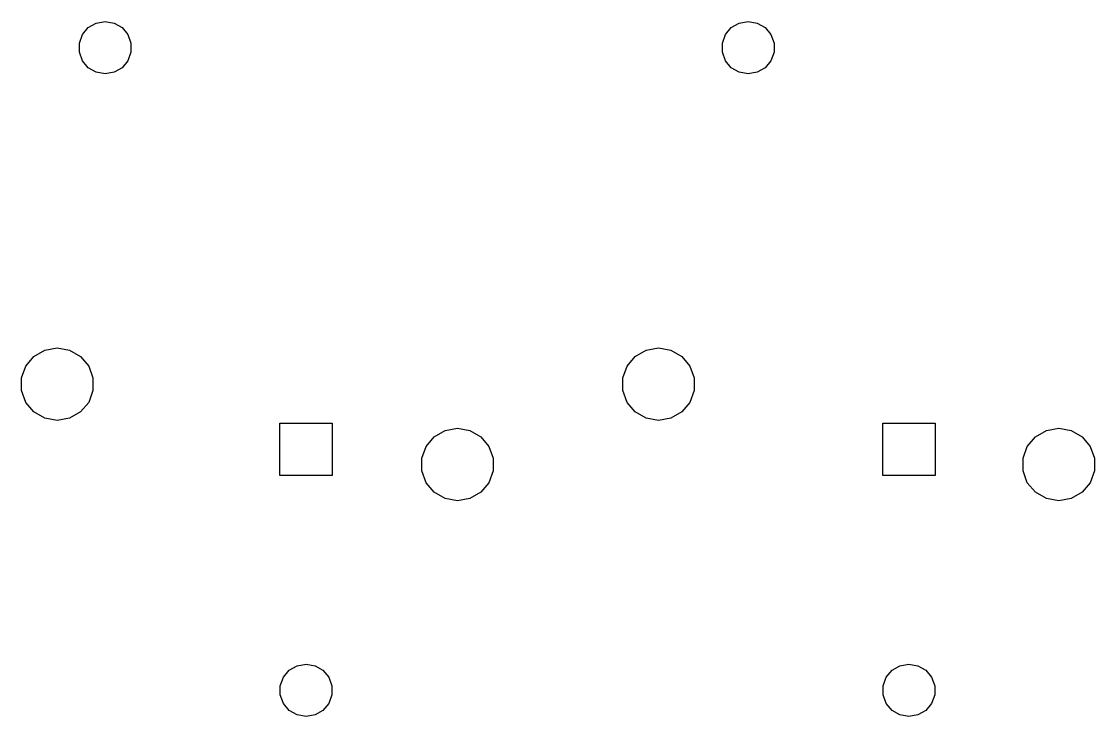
# Model space of a CAD drawing. Extents: x 48 to 327, y -250 to -138.
# Drawn here: x 154.03 to 187.94, y -225.43 to -203.45 of the extents above; entities that cross this region are included whole.
import ezdxf

# ---------------------------------------------------------------- set-up
doc = ezdxf.new("R2010")
doc.units = 0
doc.header["$MEASUREMENT"] = 0
doc.layers.add('BLACK', color=7, linetype='CONTINUOUS')

msp = doc.modelspace()

# ---------------------------------------------------------------- linework, layer by layer
at = {"layer": 'Black'}
for p, q in [((156.397, -203.501), (156.68, -203.451)), ((156.68, -203.451), (156.963, -203.501)), ((176.717, -203.501), (177, -203.451)), ((177, -203.451), (177.283, -203.501)), ((155.962, -203.866), (156.147, -203.645)), ((156.147, -203.645), (156.397, -203.501)), ((156.963, -203.501), (157.213, -203.645)), ((157.213, -203.645), (157.398, -203.866)), ((176.282, -203.866), (176.467, -203.645)), ((176.467, -203.645), (176.717, -203.501)), ((177.283, -203.501), (177.533, -203.645)), ((177.533, -203.645), (177.718, -203.866)), ((155.864, -204.136), (155.962, -203.866)), ((155.864, -204.424), (155.864, -204.136)), ((157.398, -203.866), (157.496, -204.136)), ((157.496, -204.136), (157.496, -204.424)), ((176.184, -204.136), (176.282, -203.866)), ((176.184, -204.424), (176.184, -204.136)), ((177.718, -203.866), (177.816, -204.136)), ((177.816, -204.136), (177.816, -204.424)), ((155.962, -204.694), (155.864, -204.424)), ((157.496, -204.424), (157.398, -204.694)), ((176.282, -204.694), (176.184, -204.424)), ((177.816, -204.424), (177.718, -204.694)), ((156.147, -204.915), (155.962, -204.694)), ((157.398, -204.694), (157.213, -204.915)), ((176.467, -204.915), (176.282, -204.694)), ((177.718, -204.694), (177.533, -204.915)), ((156.397, -205.059), (156.147, -204.915)), ((156.68, -205.109), (156.397, -205.059)), ((156.963, -205.059), (156.68, -205.109)), ((157.213, -204.915), (156.963, -205.059)), ((176.717, -205.059), (176.467, -204.915)), ((177, -205.109), (176.717, -205.059)), ((177.283, -205.059), (177, -205.109)), ((177.533, -204.915), (177.283, -205.059)), ((154.427, -214.041), (154.773, -213.842)), ((154.773, -213.842), (155.165, -213.773)), ((155.165, -213.773), (155.557, -213.842)), ((155.557, -213.842), (155.903, -214.041)), ((173.427, -214.041), (173.773, -213.842)), ((173.773, -213.842), (174.165, -213.773)), ((174.165, -213.773), (174.557, -213.842)), ((174.557, -213.842), (174.903, -214.041)), ((154.171, -214.346), (154.427, -214.041)), ((155.903, -214.041), (156.159, -214.346)), ((173.171, -214.346), (173.427, -214.041)), ((174.903, -214.041), (175.159, -214.346)), ((154.035, -214.721), (154.171, -214.346)), ((156.159, -214.346), (156.295, -214.721)), ((173.035, -214.721), (173.171, -214.346)), ((175.159, -214.346), (175.295, -214.721)), ((154.035, -215.119), (154.035, -214.721)), ((156.295, -214.721), (156.295, -215.119)), ((173.035, -215.119), (173.035, -214.721)), ((175.295, -214.721), (175.295, -215.119)), ((154.171, -215.494), (154.035, -215.119)), ((156.295, -215.119), (156.159, -215.494)), ((173.171, -215.494), (173.035, -215.119)), ((175.295, -215.119), (175.159, -215.494)), ((154.427, -215.799), (154.171, -215.494)), ((156.159, -215.494), (155.903, -215.799)), ((173.427, -215.799), (173.171, -215.494)), ((175.159, -215.494), (174.903, -215.799)), ((154.773, -215.998), (154.427, -215.799)), ((155.165, -216.067), (154.773, -215.998)), ((155.557, -215.998), (155.165, -216.067)), ((155.903, -215.799), (155.557, -215.998)), ((173.773, -215.998), (173.427, -215.799)), ((174.165, -216.067), (173.773, -215.998)), ((174.557, -215.998), (174.165, -216.067)), ((174.903, -215.799), (174.557, -215.998)), ((162.204, -217.805), (162.204, -216.154)), ((162.204, -216.154), (163.856, -216.154)), ((163.856, -216.154), (163.856, -217.805)), ((167.423, -216.382), (167.815, -216.313)), ((167.815, -216.313), (168.207, -216.382)), ((181.254, -217.805), (181.254, -216.154)), ((181.254, -216.154), (182.905, -216.154)), ((182.905, -216.154), (182.905, -217.805)), ((186.423, -216.382), (186.815, -216.313)), ((186.815, -216.313), (187.207, -216.382)), ((166.821, -216.886), (167.077, -216.581)), ((167.077, -216.581), (167.423, -216.382)), ((168.207, -216.382), (168.553, -216.581)), ((168.553, -216.581), (168.809, -216.886)), ((185.821, -216.886), (186.077, -216.581)), ((186.077, -216.581), (186.423, -216.382)), ((187.207, -216.382), (187.553, -216.581)), ((187.553, -216.581), (187.809, -216.886)), ((166.685, -217.261), (166.821, -216.886)), ((168.809, -216.886), (168.945, -217.261)), ((185.685, -217.261), (185.821, -216.886)), ((187.809, -216.886), (187.945, -217.261)), ((166.685, -217.659), (166.685, -217.261)), ((168.945, -217.261), (168.945, -217.659)), ((185.685, -217.659), (185.685, -217.261)), ((187.945, -217.261), (187.945, -217.659)), ((166.821, -218.034), (166.685, -217.659)), ((168.945, -217.659), (168.809, -218.034)), ((185.821, -218.034), (185.685, -217.659)), ((187.945, -217.659), (187.809, -218.034)), ((163.856, -217.805), (162.204, -217.805)), ((167.077, -218.339), (166.821, -218.034)), ((168.809, -218.034), (168.553, -218.339)), ((182.905, -217.805), (181.254, -217.805)), ((186.077, -218.339), (185.821, -218.034)), ((187.809, -218.034), (187.553, -218.339)), ((167.423, -218.538), (167.077, -218.339)), ((168.553, -218.339), (168.207, -218.538)), ((186.423, -218.538), (186.077, -218.339)), ((187.553, -218.339), (187.207, -218.538)), ((167.815, -218.607), (167.423, -218.538)), ((168.207, -218.538), (167.815, -218.607)), ((186.815, -218.607), (186.423, -218.538)), ((187.207, -218.538), (186.815, -218.607)), ((162.747, -223.821), (163.03, -223.771)), ((163.03, -223.771), (163.313, -223.821)), ((181.797, -223.821), (182.08, -223.771)), ((182.08, -223.771), (182.363, -223.821)), ((162.312, -224.186), (162.497, -223.965)), ((162.497, -223.965), (162.747, -223.821)), ((163.313, -223.821), (163.563, -223.965)), ((163.563, -223.965), (163.748, -224.186)), ((181.362, -224.186), (181.547, -223.965)), ((181.547, -223.965), (181.797, -223.821)), ((182.363, -223.821), (182.613, -223.965)), ((182.613, -223.965), (182.798, -224.186)), ((162.214, -224.456), (162.312, -224.186)), ((162.214, -224.744), (162.214, -224.456)), ((163.748, -224.186), (163.846, -224.456)), ((163.846, -224.456), (163.846, -224.744)), ((181.264, -224.456), (181.362, -224.186)), ((181.264, -224.744), (181.264, -224.456)), ((182.798, -224.186), (182.896, -224.456)), ((182.896, -224.456), (182.896, -224.744)), ((162.312, -225.014), (162.214, -224.744)), ((163.846, -224.744), (163.748, -225.014)), ((181.362, -225.014), (181.264, -224.744)), ((182.896, -224.744), (182.798, -225.014)), ((162.497, -225.235), (162.312, -225.014)), ((163.748, -225.014), (163.563, -225.235)), ((181.547, -225.235), (181.362, -225.014)), ((182.798, -225.014), (182.613, -225.235)), ((162.747, -225.379), (162.497, -225.235)), ((163.03, -225.429), (162.747, -225.379)), ((163.313, -225.379), (163.03, -225.429)), ((163.563, -225.235), (163.313, -225.379)), ((181.797, -225.379), (181.547, -225.235)), ((182.08, -225.429), (181.797, -225.379)), ((182.363, -225.379), (182.08, -225.429)), ((182.613, -225.235), (182.363, -225.379))]:
    msp.add_line(p, q, dxfattribs=at)

doc.saveas('drawing.dxf')
